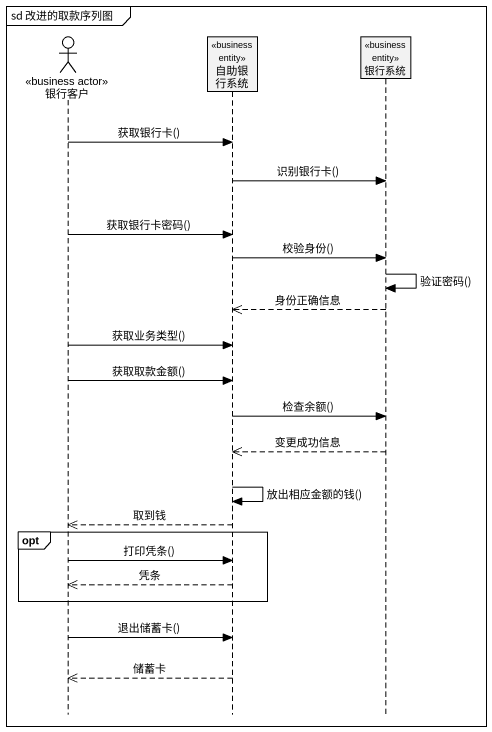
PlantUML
@startuml
mainframe sd 改进的取款序列图
hide footbox
actor 银行客户 <<business actor>>
participant 自助银行系统 <<business entity>>
participant 银行系统 <<business entity>>

银行客户 -> 自助银行系统 : 获取银行卡()
自助银行系统 -> 银行系统 : 识别银行卡()
银行客户 -> 自助银行系统 : 获取银行卡密码()
自助银行系统 -> 银行系统 : 校验身份()
银行系统 -> 银行系统 : 验证密码()
银行系统 -->> 自助银行系统 : 身份正确信息
银行客户 -> 自助银行系统 : 获取业务类型()
银行客户 -> 自助银行系统 : 获取取款金额()
自助银行系统 -> 银行系统 : 检查余额()
银行系统 -->> 自助银行系统 : 变更成功信息
自助银行系统 -> 自助银行系统 : 放出相应金额的钱()
自助银行系统 -->> 银行客户 : 取到钱
opt
  银行客户 -> 自助银行系统 : 打印凭条()
  自助银行系统 -->> 银行客户 : 凭条
end
银行客户 -> 自助银行系统 : 退出储蓄卡()
自助银行系统 -->> 银行客户 : 储蓄卡
@enduml
